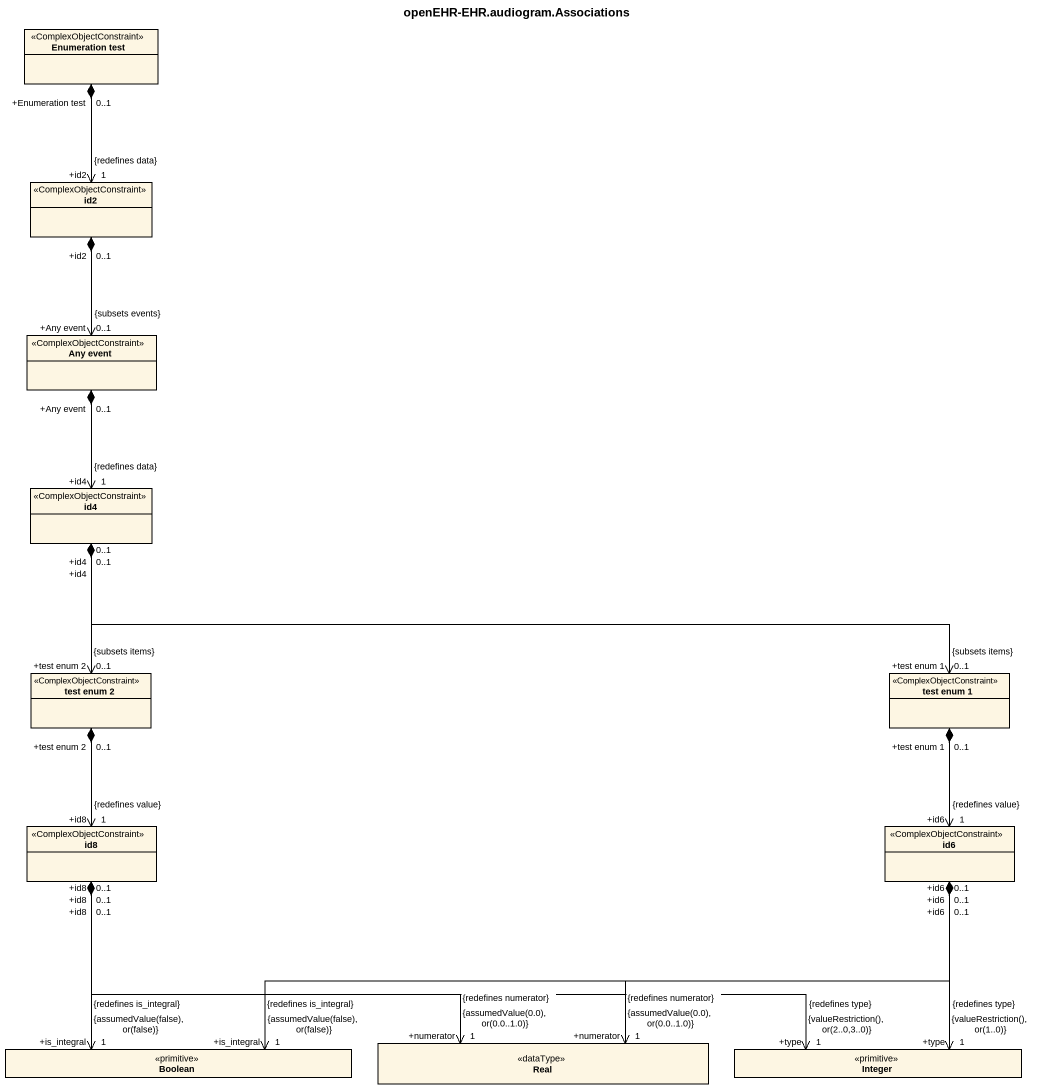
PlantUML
@startuml
title openEHR-EHR.audiogram.Associations
hide circle
hide empty members
class "Enumeration test" as Enumeration_test <<ComplexObjectConstraint>>
class id2 <<ComplexObjectConstraint>>
class "Any event" as Any_event <<ComplexObjectConstraint>>
class id4 <<ComplexObjectConstraint>>
class "test enum 2" as test_enum_2 <<ComplexObjectConstraint>>
class "test enum 1" as test_enum_1 <<ComplexObjectConstraint>>
class id8 <<ComplexObjectConstraint>>
class id6 <<ComplexObjectConstraint>>
class Real <<dataType>>
class Boolean <<primitive>>
class Integer <<primitive>>
Enumeration_test "+Enumeration test\n0..1" *--> "+id2\n1\n{redefines data}" id2
id2 "+id2\n0..1" *--> "+Any event\n0..1\n{subsets events}" Any_event
Any_event "+Any event\n0..1" *--> "+id4\n1\n{redefines data}" id4
id4 "+id4\n0..1" *--> "+test enum 2\n0..1\n{subsets items}" test_enum_2
id4 "+id4\n0..1" *-right-> "+test enum 1\n0..1\n{subsets items}" test_enum_1
test_enum_2 "+test enum 2\n0..1" *--> "+id8\n1\n{redefines value}" id8
test_enum_1 "+test enum 1\n0..1" *--> "+id6\n1\n{redefines value}" id6
id8 "+id8\n0..1" *-right-> "+numerator\n1\n{assumedValue(0.0), or(0.0..1.0)}\n{redefines numerator}" Real
id8 "+id8\n0..1" *--> "+is_integral\n1\n{assumedValue(false), or(false)}\n{redefines is_integral}" Boolean
id8 "+id8\n0..1" *-right-> "+type\n1\n{valueRestriction(), or(2..0,3..0)}\n{redefines type}" Integer
id6 "+id6\n0..1" *-left-> "+numerator\n1\n{assumedValue(0.0), or(0.0..1.0)}\n{redefines numerator}" Real
id6 "+id6\n0..1" *-left-> "+is_integral\n1\n{assumedValue(false), or(false)}\n{redefines is_integral}" Boolean
id6 "+id6\n0..1" *--> "+type\n1\n{valueRestriction(), or(1..0)}\n{redefines type}" Integer
@enduml
